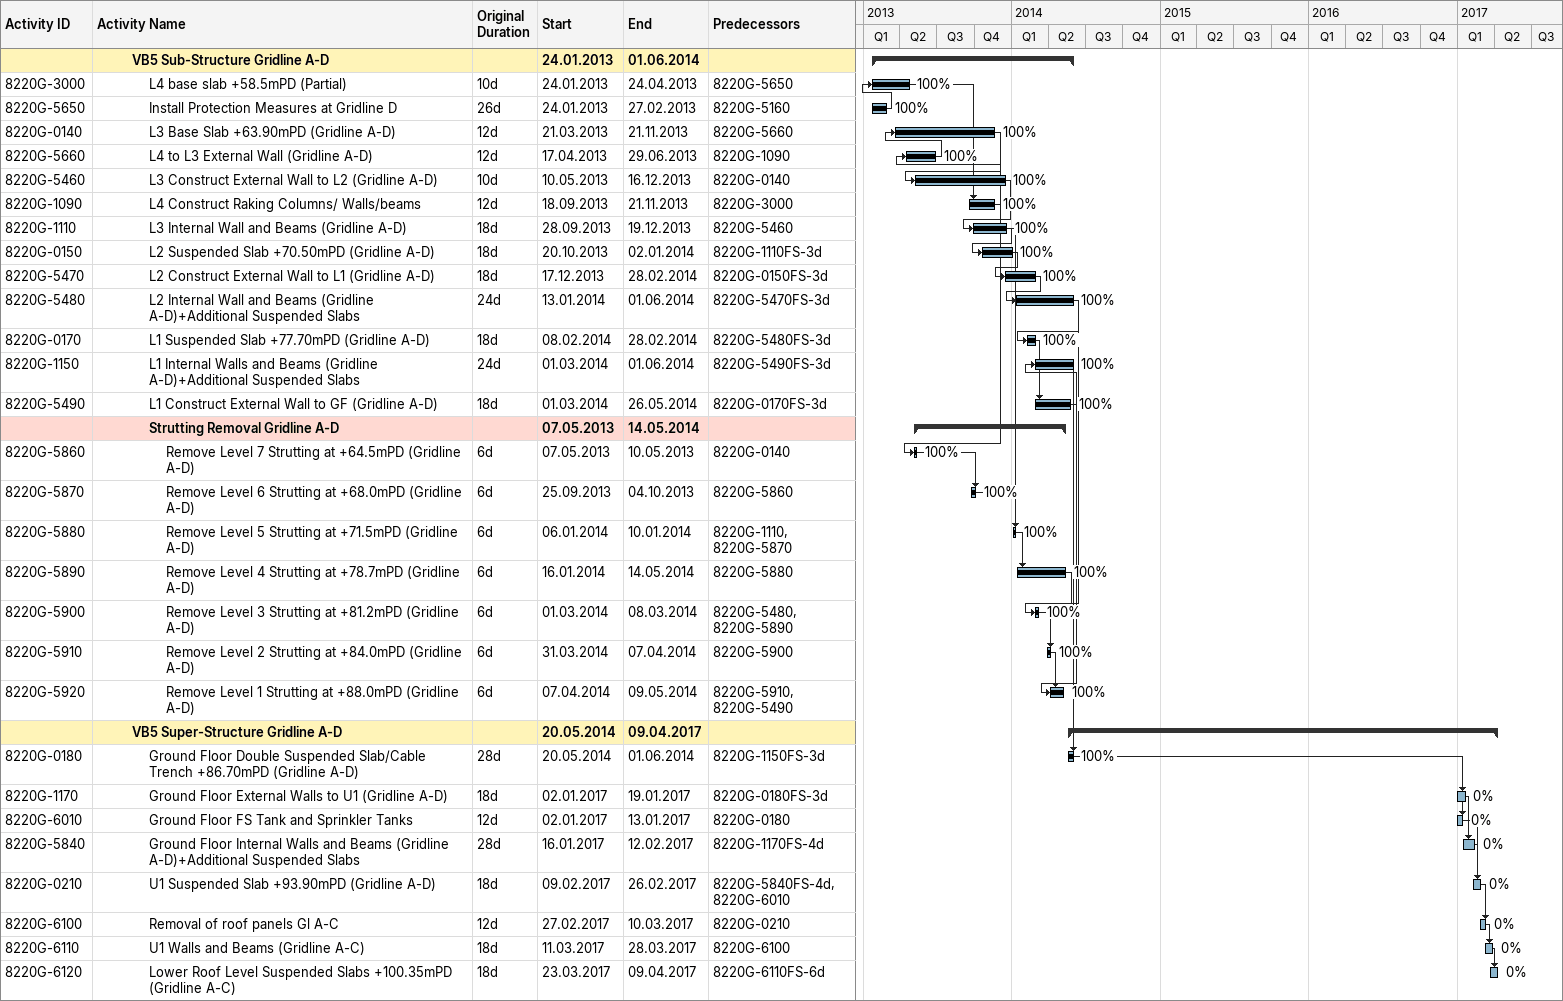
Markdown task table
| ID | Level | Task | Original duration | Start | Finish | Predecessors | % complete |
|---|---|---|---|---|---|---|---|
|  | 3 | **VB5 Sub-Structure Gridline A-D** |  | 2013-01-24 | 2014-06-01 |  |  |
| 8220G-3000 | 4 | L4 base slab +58.5mPD (Partial) | 10d | 2013-01-24 | 2013-04-24 | 8220G-5650 | 100 |
| 8220G-5650 | 4 | Install Protection Measures at Gridline D | 26d | 2013-01-24 | 2013-02-27 | 8220G-5160 | 100 |
| 8220G-0140 | 4 | L3 Base Slab +63.90mPD (Gridline A-D) | 12d | 2013-03-21 | 2013-11-21 | 8220G-5660 | 100 |
| 8220G-5660 | 4 | L4 to L3 External Wall (Gridline A-D) | 12d | 2013-04-17 | 2013-06-29 | 8220G-1090 | 100 |
| 8220G-5460 | 4 | L3 Construct External Wall to L2 (Gridline A-D) | 10d | 2013-05-10 | 2013-12-16 | 8220G-0140 | 100 |
| 8220G-1090 | 4 | L4 Construct Raking Columns/ Walls/beams | 12d | 2013-09-18 | 2013-11-21 | 8220G-3000 | 100 |
| 8220G-1110 | 4 | L3 Internal Wall and Beams (Gridline A-D) | 18d | 2013-09-28 | 2013-12-19 | 8220G-5460 | 100 |
| 8220G-0150 | 4 | L2 Suspended Slab +70.50mPD (Gridline A-D) | 18d | 2013-10-20 | 2014-01-02 | 8220G-1110FS-3d | 100 |
| 8220G-5470 | 4 | L2 Construct External Wall to L1 (Gridline A-D) | 18d | 2013-12-17 | 2014-02-28 | 8220G-0150FS-3d | 100 |
| 8220G-5480 | 4 | L2 Internal Wall and Beams (Gridline A-D)+Additional Suspended Slabs | 24d | 2014-01-13 | 2014-06-01 | 8220G-5470FS-3d | 100 |
| 8220G-0170 | 4 | L1 Suspended Slab +77.70mPD (Gridline A-D) | 18d | 2014-02-08 | 2014-02-28 | 8220G-5480FS-3d | 100 |
| 8220G-1150 | 4 | L1 Internal Walls and Beams (Gridline A-D)+Additional Suspended Slabs | 24d | 2014-03-01 | 2014-06-01 | 8220G-5490FS-3d | 100 |
| 8220G-5490 | 4 | L1 Construct External Wall to GF (Gridline A-D) | 18d | 2014-03-01 | 2014-05-26 | 8220G-0170FS-3d | 100 |
|  | 4 | **Strutting Removal Gridline A-D** |  | 2013-05-07 | 2014-05-14 |  |  |
| 8220G-5860 | 5 | Remove Level 7 Strutting at +64.5mPD (Gridline A-D) | 6d | 2013-05-07 | 2013-05-10 | 8220G-0140 | 100 |
| 8220G-5870 | 5 | Remove Level 6 Strutting at +68.0mPD (Gridline A-D) | 6d | 2013-09-25 | 2013-10-04 | 8220G-5860 | 100 |
| 8220G-5880 | 5 | Remove Level 5 Strutting at +71.5mPD (Gridline A-D) | 6d | 2014-01-06 | 2014-01-10 | 8220G-1110, 8220G-5870 | 100 |
| 8220G-5890 | 5 | Remove Level 4 Strutting at +78.7mPD (Gridline A-D) | 6d | 2014-01-16 | 2014-05-14 | 8220G-5880 | 100 |
| 8220G-5900 | 5 | Remove Level 3 Strutting at +81.2mPD (Gridline A-D) | 6d | 2014-03-01 | 2014-03-08 | 8220G-5480, 8220G-5890 | 100 |
| 8220G-5910 | 5 | Remove Level 2 Strutting at +84.0mPD (Gridline A-D) | 6d | 2014-03-31 | 2014-04-07 | 8220G-5900 | 100 |
| 8220G-5920 | 5 | Remove Level 1 Strutting at +88.0mPD (Gridline A-D) | 6d | 2014-04-07 | 2014-05-09 | 8220G-5910, 8220G-5490 | 100 |
|  | 3 | **VB5 Super-Structure Gridline A-D** |  | 2014-05-20 | 2017-04-09 |  |  |
| 8220G-0180 | 4 | Ground Floor Double Suspended Slab/Cable Trench +86.70mPD (Gridline A-D) | 28d | 2014-05-20 | 2014-06-01 | 8220G-1150FS-3d | 100 |
| 8220G-1170 | 4 | Ground Floor External Walls to U1 (Gridline A-D) | 18d | 2017-01-02 | 2017-01-19 | 8220G-0180FS-3d | 0 |
| 8220G-6010 | 4 | Ground Floor FS Tank and Sprinkler Tanks | 12d | 2017-01-02 | 2017-01-13 | 8220G-0180 | 0 |
| 8220G-5840 | 4 | Ground Floor Internal Walls and Beams (Gridline A-D)+Additional Suspended Slabs | 28d | 2017-01-16 | 2017-02-12 | 8220G-1170FS-4d | 0 |
| 8220G-0210 | 4 | U1 Suspended Slab +93.90mPD (Gridline A-D) | 18d | 2017-02-09 | 2017-02-26 | 8220G-5840FS-4d, 8220G-6010 | 0 |
| 8220G-6100 | 4 | Removal of roof panels Gl A-C | 12d | 2017-02-27 | 2017-03-10 | 8220G-0210 | 0 |
| 8220G-6110 | 4 | U1 Walls and Beams (Gridline A-C) | 18d | 2017-03-11 | 2017-03-28 | 8220G-6100 | 0 |
| 8220G-6120 | 4 | Lower Roof Level Suspended Slabs +100.35mPD (Gridline A-C) | 18d | 2017-03-23 | 2017-04-09 | 8220G-6110FS-6d | 0 |
